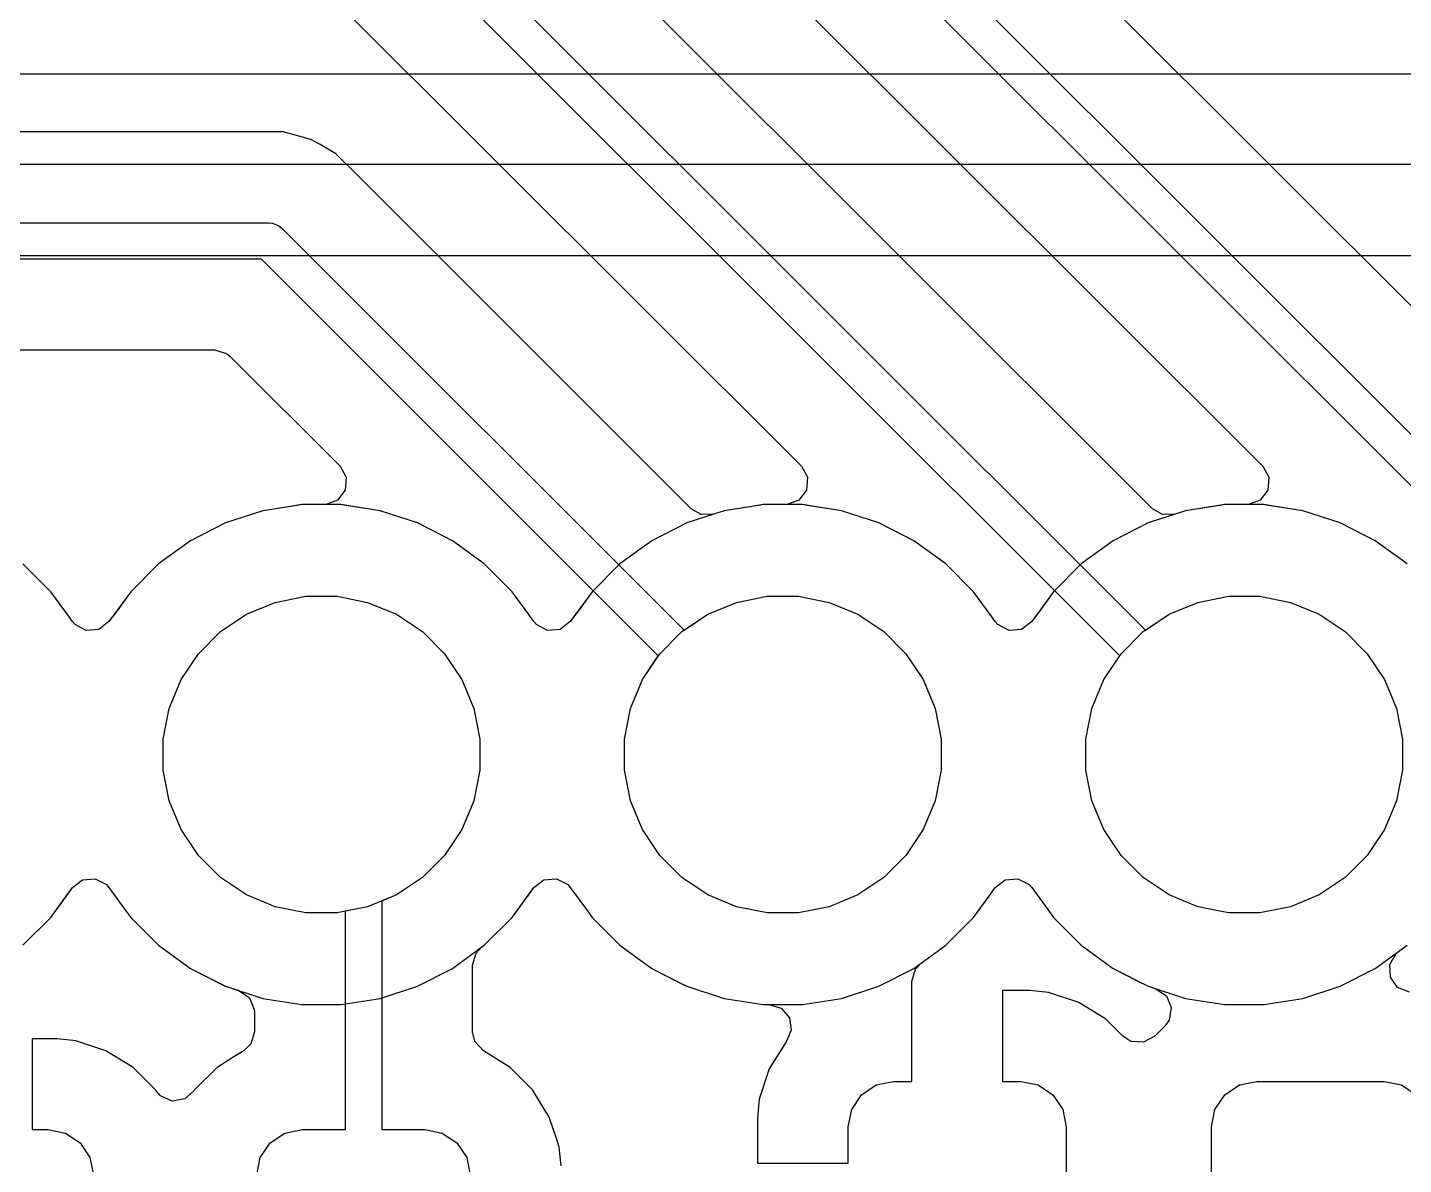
# Model space of a CAD drawing. Header units: inches. Extents: x 6.57 to 9.79, y -8.72 to -3.17.
# Drawn here: x 8.7749 to 9.0731, y -8.5928 to -8.3463 of the extents above; entities that cross this region are included whole.
import ezdxf

# ---------------------------------------------------------------- set-up
doc = ezdxf.new("R2010")
doc.units = ezdxf.units.IN
doc.header["$MEASUREMENT"] = 0
doc.layers.add('In1.Cu', color=91, linetype='CONTINUOUS', true_color=0x7fc87f)

msp = doc.modelspace()

# ---------------------------------------------------------------- linework, layer by layer
at = {"layer": 'In1.Cu', "linetype": 'CONTINUOUS'}
for p, q in [((8.59257, -8.05236), (9.01717, -8.47695)), ((8.69281, -8.0526), (9.11717, -8.47695)), ((9.0116, -8.48252), (8.58585, -8.05678)), ((9.1116, -8.48252), (8.68609, -8.05701)), ((8.5744, -8.07319), (8.94261, -8.4414)), ((8.67464, -8.07343), (9.04261, -8.4414)), ((9.01869, -8.45061), (8.8041, -8.23602)), ((9.11869, -8.45061), (8.97206, -8.30398)), ((8.57638, -8.3563), (9.46021, -8.3563)), ((8.82379, -8.36891), (8.41421, -8.36891)), ((8.82408, -8.36891), (8.82379, -8.36891)), ((8.82379, -8.36891), (8.82379, -8.36891)), ((8.83031, -8.36891), (8.82408, -8.36891)), ((8.83632, -8.37052), (8.83031, -8.36891)), ((8.8383, -8.37166), (8.83632, -8.37052)), ((8.84171, -8.37363), (8.8383, -8.37166)), ((8.8383, -8.37166), (8.8383, -8.37166)), ((8.8383, -8.37166), (8.8383, -8.37166)), ((8.84639, -8.37831), (8.84171, -8.37363)), ((8.84171, -8.37363), (8.84171, -8.37363)), ((9.46429, -8.37598), (8.58045, -8.37598)), ((8.91869, -8.45061), (8.84639, -8.37831)), ((8.84639, -8.37831), (8.84639, -8.37831)), ((8.40403, -8.38861), (8.8272, -8.38861)), ((8.8272, -8.38861), (8.82797, -8.38869)), ((8.82797, -8.38869), (8.82938, -8.38928)), ((8.82938, -8.38928), (8.82998, -8.38977)), ((8.82998, -8.38977), (8.91717, -8.47695)), ((8.82557, -8.39649), (8.40239, -8.39649)), ((8.59064, -8.39569), (9.4672, -8.39569)), ((8.9116, -8.48252), (8.82557, -8.39649)), ((8.41272, -8.41619), (8.81538, -8.41619)), ((8.81538, -8.41619), (8.81802, -8.41697)), ((8.81802, -8.41697), (8.81883, -8.41762)), ((8.81883, -8.41762), (8.84261, -8.4414)), ((8.84261, -8.4414), (8.84393, -8.44381)), ((8.94261, -8.4414), (8.94393, -8.44381)), ((9.04261, -8.4414), (9.04393, -8.44381)), ((8.84393, -8.44381), (8.84373, -8.44656)), ((8.94393, -8.44381), (8.94373, -8.44656)), ((9.04393, -8.44381), (9.04373, -8.44656)), ((8.84208, -8.44876), (8.83951, -8.44972)), ((8.84373, -8.44656), (8.84208, -8.44876)), ((8.94208, -8.44876), (8.93951, -8.44972)), ((8.94373, -8.44656), (8.94208, -8.44876)), ((9.04208, -8.44876), (9.03951, -8.44972)), ((9.04373, -8.44656), (9.04208, -8.44876)), ((8.82589, -8.45107), (8.81778, -8.4537)), ((8.82589, -8.45107), (8.81778, -8.4537)), ((8.82589, -8.45107), (8.81778, -8.4537)), ((8.82589, -8.45107), (8.81778, -8.4537)), ((8.83375, -8.44982), (8.82589, -8.45107)), ((8.83189, -8.45012), (8.82589, -8.45107)), ((8.83151, -8.45018), (8.82589, -8.45107)), ((8.83151, -8.45018), (8.82589, -8.45107)), ((8.82589, -8.45107), (8.82589, -8.45107)), ((8.82589, -8.45107), (8.82589, -8.45107)), ((8.82589, -8.45107), (8.82589, -8.45107)), ((8.82589, -8.45107), (8.82589, -8.45107)), ((8.83432, -8.44973), (8.83151, -8.45018)), ((8.83432, -8.44973), (8.83151, -8.45018)), ((8.83432, -8.44973), (8.83189, -8.45012)), ((8.83432, -8.44973), (8.83375, -8.44982)), ((8.84285, -8.44973), (8.83432, -8.44973)), ((8.84285, -8.44973), (8.83432, -8.44973)), ((8.84285, -8.44973), (8.83432, -8.44973)), ((8.83916, -8.44973), (8.83432, -8.44973)), ((8.83951, -8.44972), (8.83916, -8.44973)), ((8.84496, -8.45007), (8.84285, -8.44973)), ((8.84342, -8.44982), (8.84285, -8.44973)), ((8.84496, -8.45007), (8.84285, -8.44973)), ((8.85128, -8.45107), (8.84342, -8.44982)), ((8.85128, -8.45107), (8.84496, -8.45007)), ((8.85128, -8.45107), (8.84496, -8.45007)), ((8.85939, -8.4537), (8.85128, -8.45107)), ((8.85939, -8.4537), (8.85128, -8.45107)), ((8.85939, -8.4537), (8.85128, -8.45107)), ((8.92589, -8.45107), (8.91778, -8.4537)), ((8.92589, -8.45107), (8.91778, -8.4537)), ((8.92589, -8.45107), (8.91778, -8.4537)), ((8.9209, -8.45187), (8.91869, -8.45061)), ((8.92589, -8.45107), (8.92365, -8.4518)), ((8.93375, -8.44982), (8.92589, -8.45107)), ((8.93189, -8.45012), (8.92589, -8.45107)), ((8.93151, -8.45018), (8.92589, -8.45107)), ((8.93151, -8.45018), (8.92589, -8.45107)), ((8.92589, -8.45107), (8.92589, -8.45107)), ((8.92589, -8.45107), (8.92589, -8.45107)), ((8.92589, -8.45107), (8.92589, -8.45107)), ((8.93432, -8.44973), (8.93151, -8.45018)), ((8.93432, -8.44973), (8.93151, -8.45018)), ((8.93432, -8.44973), (8.93189, -8.45012)), ((8.93432, -8.44973), (8.93375, -8.44982)), ((8.94285, -8.44973), (8.93432, -8.44973)), ((8.94285, -8.44973), (8.93432, -8.44973)), ((8.94285, -8.44973), (8.93432, -8.44973)), ((8.93916, -8.44973), (8.93432, -8.44973)), ((8.93951, -8.44972), (8.93916, -8.44973)), ((8.94496, -8.45007), (8.94285, -8.44973)), ((8.94342, -8.44982), (8.94285, -8.44973)), ((8.94496, -8.45007), (8.94285, -8.44973)), ((8.95128, -8.45107), (8.94342, -8.44982)), ((8.95128, -8.45107), (8.94496, -8.45007)), ((8.95128, -8.45107), (8.94496, -8.45007)), ((8.95939, -8.4537), (8.95128, -8.45107)), ((8.95939, -8.4537), (8.95128, -8.45107)), ((8.95939, -8.4537), (8.95128, -8.45107)), ((9.02589, -8.45107), (9.01778, -8.4537)), ((9.02589, -8.45107), (9.01778, -8.4537)), ((9.02589, -8.45107), (9.01778, -8.4537)), ((9.0209, -8.45187), (9.01869, -8.45061)), ((9.02589, -8.45107), (9.02365, -8.4518)), ((9.03374, -8.44982), (9.02589, -8.45107)), ((9.03263, -8.45), (9.02589, -8.45107)), ((9.03189, -8.45012), (9.02589, -8.45107)), ((9.03151, -8.45018), (9.02589, -8.45107)), ((9.02589, -8.45107), (9.02589, -8.45107)), ((9.02589, -8.45107), (9.02589, -8.45107)), ((9.02589, -8.45107), (9.02589, -8.45107)), ((9.03432, -8.44973), (9.03151, -8.45018)), ((9.03432, -8.44973), (9.03189, -8.45012)), ((9.03432, -8.44973), (9.03263, -8.45)), ((9.03432, -8.44973), (9.03374, -8.44982)), ((9.04285, -8.44973), (9.03432, -8.44973)), ((9.04285, -8.44973), (9.03432, -8.44973)), ((9.04285, -8.44973), (9.03432, -8.44973)), ((9.03916, -8.44973), (9.03432, -8.44973)), ((9.03951, -8.44972), (9.03916, -8.44973)), ((9.04496, -8.45007), (9.04285, -8.44973)), ((9.04342, -8.44982), (9.04285, -8.44973)), ((9.04496, -8.45007), (9.04285, -8.44973)), ((9.05128, -8.45107), (9.04342, -8.44982)), ((9.05128, -8.45107), (9.04496, -8.45007)), ((9.05128, -8.45107), (9.04496, -8.45007)), ((9.05939, -8.4537), (9.05128, -8.45107)), ((9.05939, -8.4537), (9.05128, -8.45107)), ((9.05939, -8.4537), (9.05128, -8.45107)), ((8.81778, -8.4537), (8.81017, -8.45758)), ((8.81778, -8.4537), (8.81017, -8.45758)), ((8.81778, -8.4537), (8.81017, -8.45758)), ((8.81778, -8.4537), (8.81017, -8.45758)), ((8.86487, -8.45649), (8.85939, -8.4537)), ((8.86699, -8.45758), (8.85939, -8.4537)), ((8.86699, -8.45758), (8.85939, -8.4537)), ((8.91778, -8.4537), (8.91017, -8.45758)), ((8.91778, -8.4537), (8.91017, -8.45758)), ((8.91778, -8.4537), (8.91017, -8.45758)), ((8.92365, -8.4518), (8.9209, -8.45187)), ((8.96487, -8.45649), (8.95939, -8.4537)), ((8.96699, -8.45758), (8.95939, -8.4537)), ((8.96699, -8.45758), (8.95939, -8.4537)), ((9.01778, -8.4537), (9.01017, -8.45758)), ((9.01778, -8.4537), (9.01017, -8.45758)), ((9.01778, -8.4537), (9.01017, -8.45758)), ((9.02365, -8.4518), (9.0209, -8.45187)), ((9.06487, -8.45649), (9.05939, -8.4537)), ((9.06699, -8.45758), (9.05939, -8.4537)), ((9.06699, -8.45758), (9.05939, -8.4537)), ((8.81017, -8.45758), (8.80327, -8.46259)), ((8.81017, -8.45758), (8.80327, -8.46259)), ((8.81017, -8.45758), (8.80327, -8.46259)), ((8.81017, -8.45758), (8.80327, -8.46259)), ((8.86699, -8.45758), (8.86487, -8.45649)), ((8.87389, -8.46259), (8.86699, -8.45758)), ((8.87389, -8.46259), (8.86699, -8.45758)), ((8.86699, -8.45758), (8.86699, -8.45758)), ((8.87389, -8.46259), (8.86699, -8.45758)), ((8.91017, -8.45758), (8.90327, -8.46259)), ((8.91017, -8.45758), (8.90327, -8.46259)), ((8.91017, -8.45758), (8.90327, -8.46259)), ((8.96699, -8.45758), (8.96487, -8.45649)), ((8.97389, -8.46259), (8.96699, -8.45758)), ((8.97389, -8.46259), (8.96699, -8.45758)), ((8.96699, -8.45758), (8.96699, -8.45758)), ((8.97389, -8.46259), (8.96699, -8.45758)), ((9.01017, -8.45758), (9.00327, -8.46259)), ((9.01017, -8.45758), (9.00327, -8.46259)), ((9.01017, -8.45758), (9.00327, -8.46259)), ((9.06699, -8.45758), (9.06487, -8.45649)), ((9.07389, -8.46259), (9.06699, -8.45758)), ((9.07389, -8.46259), (9.06699, -8.45758)), ((9.06699, -8.45758), (9.06699, -8.45758)), ((9.07389, -8.46259), (9.06699, -8.45758)), ((8.77993, -8.46862), (8.77389, -8.46259)), ((8.77993, -8.46862), (8.77389, -8.46259)), ((8.77993, -8.46862), (8.77389, -8.46259)), ((8.77993, -8.46862), (8.77389, -8.46259)), ((8.80327, -8.46259), (8.79724, -8.46862)), ((8.80327, -8.46259), (8.79724, -8.46862)), ((8.80327, -8.46259), (8.79724, -8.46862)), ((8.80327, -8.46259), (8.79724, -8.46862)), ((8.87993, -8.46862), (8.87389, -8.46259)), ((8.87993, -8.46862), (8.87389, -8.46259)), ((8.87993, -8.46862), (8.87389, -8.46259)), ((8.90327, -8.46259), (8.89724, -8.46862)), ((8.90327, -8.46259), (8.89724, -8.46862)), ((8.90327, -8.46259), (8.89724, -8.46862)), ((8.97993, -8.46862), (8.97389, -8.46259)), ((8.97993, -8.46862), (8.97389, -8.46259)), ((8.97993, -8.46862), (8.97389, -8.46259)), ((9.00327, -8.46259), (8.99724, -8.46862)), ((9.00327, -8.46259), (8.99724, -8.46862)), ((9.00327, -8.46259), (8.99724, -8.46862)), ((8.78373, -8.47386), (8.77993, -8.46862)), ((8.78351, -8.47356), (8.77993, -8.46862)), ((8.78373, -8.47386), (8.77993, -8.46862)), ((8.78373, -8.47386), (8.77993, -8.46862)), ((8.79724, -8.46862), (8.79442, -8.47251)), ((8.79724, -8.46862), (8.79442, -8.47251)), ((8.79724, -8.46862), (8.79442, -8.47251)), ((8.79724, -8.46862), (8.79646, -8.4697)), ((8.79724, -8.46862), (8.79724, -8.46862)), ((8.79724, -8.46862), (8.79724, -8.46862)), ((8.79724, -8.46862), (8.79724, -8.46862)), ((8.79724, -8.46862), (8.79724, -8.46862)), ((8.79724, -8.46862), (8.79724, -8.46862)), ((8.79724, -8.46862), (8.79724, -8.46862)), ((8.79724, -8.46862), (8.79724, -8.46862)), ((8.79724, -8.46862), (8.79724, -8.46862)), ((8.82857, -8.47092), (8.8352, -8.4696)), ((8.82857, -8.47092), (8.8352, -8.4696)), ((8.82857, -8.47092), (8.8352, -8.4696)), ((8.82857, -8.47092), (8.8352, -8.4696)), ((8.8352, -8.4696), (8.84196, -8.4696)), ((8.8352, -8.4696), (8.84196, -8.4696)), ((8.8352, -8.4696), (8.84196, -8.4696)), ((8.8352, -8.4696), (8.84196, -8.4696)), ((8.84196, -8.4696), (8.8486, -8.47092)), ((8.84196, -8.4696), (8.8486, -8.47092)), ((8.84196, -8.4696), (8.8486, -8.47092)), ((8.84196, -8.4696), (8.8486, -8.47092)), ((8.88373, -8.47386), (8.87993, -8.46862)), ((8.88351, -8.47356), (8.87993, -8.46862)), ((8.88373, -8.47386), (8.87993, -8.46862)), ((8.89724, -8.46862), (8.89442, -8.47251)), ((8.89724, -8.46862), (8.89442, -8.47251)), ((8.89724, -8.46862), (8.89646, -8.4697)), ((8.89724, -8.46862), (8.89724, -8.46862)), ((8.89724, -8.46862), (8.89724, -8.46862)), ((8.89724, -8.46862), (8.89724, -8.46862)), ((8.89724, -8.46862), (8.89724, -8.46862)), ((8.89724, -8.46862), (8.89724, -8.46862)), ((8.89724, -8.46862), (8.89724, -8.46862)), ((8.92857, -8.47092), (8.9352, -8.4696)), ((8.92857, -8.47092), (8.9352, -8.4696)), ((8.92857, -8.47092), (8.9352, -8.4696)), ((8.92857, -8.47092), (8.9352, -8.4696)), ((8.9352, -8.4696), (8.94196, -8.4696)), ((8.9352, -8.4696), (8.94196, -8.4696)), ((8.9352, -8.4696), (8.94196, -8.4696)), ((8.9352, -8.4696), (8.94196, -8.4696)), ((8.94196, -8.4696), (8.9486, -8.47092)), ((8.94196, -8.4696), (8.9486, -8.47092)), ((8.94196, -8.4696), (8.9486, -8.47092)), ((8.94196, -8.4696), (8.9486, -8.47092)), ((8.98373, -8.47386), (8.97993, -8.46862)), ((8.98351, -8.47356), (8.97993, -8.46862)), ((8.98373, -8.47386), (8.97993, -8.46862)), ((8.99724, -8.46862), (8.99442, -8.47251)), ((8.99724, -8.46862), (8.99442, -8.47251)), ((8.99724, -8.46862), (8.99646, -8.4697)), ((8.99724, -8.46862), (8.99724, -8.46862)), ((8.99724, -8.46862), (8.99724, -8.46862)), ((8.99724, -8.46862), (8.99724, -8.46862)), ((8.99724, -8.46862), (8.99724, -8.46862)), ((8.99724, -8.46862), (8.99724, -8.46862)), ((8.99724, -8.46862), (8.99724, -8.46862)), ((9.02857, -8.47092), (9.0352, -8.4696)), ((9.02857, -8.47092), (9.0352, -8.4696)), ((9.02857, -8.47092), (9.0352, -8.4696)), ((9.02857, -8.47092), (9.0352, -8.4696)), ((9.0352, -8.4696), (9.04196, -8.4696)), ((9.0352, -8.4696), (9.04196, -8.4696)), ((9.0352, -8.4696), (9.04196, -8.4696)), ((9.0352, -8.4696), (9.04196, -8.4696)), ((9.04196, -8.4696), (9.0486, -8.47092)), ((9.04196, -8.4696), (9.0486, -8.47092)), ((9.04196, -8.4696), (9.0486, -8.47092)), ((9.04196, -8.4696), (9.0486, -8.47092)), ((8.79646, -8.4697), (8.79253, -8.4751)), ((8.79442, -8.47251), (8.79253, -8.4751)), ((8.79442, -8.47251), (8.79253, -8.4751)), ((8.79442, -8.47251), (8.79253, -8.4751)), ((8.82232, -8.47351), (8.82857, -8.47092)), ((8.82232, -8.47351), (8.82857, -8.47092)), ((8.82232, -8.47351), (8.82857, -8.47092)), ((8.82232, -8.47351), (8.82857, -8.47092)), ((8.8486, -8.47092), (8.85485, -8.47351)), ((8.8486, -8.47092), (8.85485, -8.47351)), ((8.8486, -8.47092), (8.85485, -8.47351)), ((8.8486, -8.47092), (8.85485, -8.47351)), ((8.89646, -8.4697), (8.89253, -8.4751)), ((8.89442, -8.47251), (8.89253, -8.4751)), ((8.89442, -8.47251), (8.89253, -8.4751)), ((8.92232, -8.47351), (8.92857, -8.47092)), ((8.92232, -8.47351), (8.92857, -8.47092)), ((8.92232, -8.47351), (8.92857, -8.47092)), ((8.92232, -8.47351), (8.92857, -8.47092)), ((8.9486, -8.47092), (8.95485, -8.47351)), ((8.9486, -8.47092), (8.95485, -8.47351)), ((8.9486, -8.47092), (8.95485, -8.47351)), ((8.9486, -8.47092), (8.95485, -8.47351)), ((8.99646, -8.4697), (8.99253, -8.4751)), ((8.99442, -8.47251), (8.99253, -8.4751)), ((8.99442, -8.47251), (8.99253, -8.4751)), ((9.02232, -8.47351), (9.02857, -8.47092)), ((9.02232, -8.47351), (9.02857, -8.47092)), ((9.02232, -8.47351), (9.02857, -8.47092)), ((9.02232, -8.47351), (9.02857, -8.47092)), ((9.0486, -8.47092), (9.05485, -8.47351)), ((9.0486, -8.47092), (9.05485, -8.47351)), ((9.0486, -8.47092), (9.05485, -8.47351)), ((9.0486, -8.47092), (9.05485, -8.47351)), ((8.78463, -8.4751), (8.78351, -8.47356)), ((8.78463, -8.4751), (8.78373, -8.47386)), ((8.78463, -8.4751), (8.78373, -8.47386)), ((8.78463, -8.4751), (8.78373, -8.47386)), ((8.78518, -8.47573), (8.78463, -8.4751)), ((8.78518, -8.47573), (8.78463, -8.4751)), ((8.78518, -8.47573), (8.78463, -8.4751)), ((8.78518, -8.47573), (8.78463, -8.4751)), ((8.79253, -8.4751), (8.79035, -8.47678)), ((8.79253, -8.4751), (8.79035, -8.47678)), ((8.79253, -8.4751), (8.79035, -8.47678)), ((8.79253, -8.4751), (8.79035, -8.47678)), ((8.8167, -8.47727), (8.82232, -8.47351)), ((8.8167, -8.47727), (8.82232, -8.47351)), ((8.8167, -8.47727), (8.82232, -8.47351)), ((8.8167, -8.47727), (8.82232, -8.47351)), ((8.85485, -8.47351), (8.86047, -8.47727)), ((8.85485, -8.47351), (8.86047, -8.47727)), ((8.85485, -8.47351), (8.86047, -8.47727)), ((8.85485, -8.47351), (8.86047, -8.47727)), ((8.88463, -8.4751), (8.88351, -8.47356)), ((8.88463, -8.4751), (8.88373, -8.47386)), ((8.88463, -8.4751), (8.88373, -8.47386)), ((8.88518, -8.47573), (8.88463, -8.4751)), ((8.88518, -8.47573), (8.88463, -8.4751)), ((8.88518, -8.47573), (8.88463, -8.4751)), ((8.89253, -8.4751), (8.89035, -8.47678)), ((8.89253, -8.4751), (8.89035, -8.47678)), ((8.89253, -8.4751), (8.89035, -8.47678)), ((8.9167, -8.47727), (8.92232, -8.47351)), ((8.9167, -8.47727), (8.92232, -8.47351)), ((8.9167, -8.47727), (8.92232, -8.47351)), ((8.91717, -8.47695), (8.92232, -8.47351)), ((8.95485, -8.47351), (8.96047, -8.47727)), ((8.95485, -8.47351), (8.96047, -8.47727)), ((8.95485, -8.47351), (8.96047, -8.47727)), ((8.95485, -8.47351), (8.96047, -8.47727)), ((8.98463, -8.4751), (8.98351, -8.47356)), ((8.98463, -8.4751), (8.98373, -8.47386)), ((8.98463, -8.4751), (8.98373, -8.47386)), ((8.98518, -8.47573), (8.98463, -8.4751)), ((8.98518, -8.47573), (8.98463, -8.4751)), ((8.98518, -8.47573), (8.98463, -8.4751)), ((8.99253, -8.4751), (8.99035, -8.47678)), ((8.99253, -8.4751), (8.99035, -8.47678)), ((8.99253, -8.4751), (8.99035, -8.47678)), ((9.0167, -8.47727), (9.02232, -8.47351)), ((9.0167, -8.47727), (9.02232, -8.47351)), ((9.0167, -8.47727), (9.02232, -8.47351)), ((9.01717, -8.47695), (9.02232, -8.47351)), ((9.05485, -8.47351), (9.06047, -8.47727)), ((9.05485, -8.47351), (9.06047, -8.47727)), ((9.05485, -8.47351), (9.06047, -8.47727)), ((9.05485, -8.47351), (9.06047, -8.47727)), ((8.78761, -8.47702), (8.78518, -8.47573)), ((8.78761, -8.47702), (8.78518, -8.47573)), ((8.78761, -8.47702), (8.78518, -8.47573)), ((8.78761, -8.47702), (8.78518, -8.47573)), ((8.79035, -8.47678), (8.78761, -8.47702)), ((8.79035, -8.47678), (8.78761, -8.47702)), ((8.79035, -8.47678), (8.78761, -8.47702)), ((8.79035, -8.47678), (8.78761, -8.47702)), ((8.81191, -8.48205), (8.8167, -8.47727)), ((8.81191, -8.48205), (8.8167, -8.47727)), ((8.81191, -8.48205), (8.8167, -8.47727)), ((8.81191, -8.48205), (8.8167, -8.47727)), ((8.86047, -8.47727), (8.86525, -8.48205)), ((8.86047, -8.47727), (8.86525, -8.48205)), ((8.86047, -8.47727), (8.86525, -8.48205)), ((8.86047, -8.47727), (8.86525, -8.48205)), ((8.88761, -8.47702), (8.88518, -8.47573)), ((8.88761, -8.47702), (8.88518, -8.47573)), ((8.88761, -8.47702), (8.88518, -8.47573)), ((8.89035, -8.47678), (8.88761, -8.47702)), ((8.89035, -8.47678), (8.88761, -8.47702)), ((8.89035, -8.47678), (8.88761, -8.47702)), ((8.91191, -8.48205), (8.9167, -8.47727)), ((8.91191, -8.48205), (8.9167, -8.47727)), ((8.91191, -8.48205), (8.9167, -8.47727)), ((8.96047, -8.47727), (8.96525, -8.48205)), ((8.96047, -8.47727), (8.96525, -8.48205)), ((8.96047, -8.47727), (8.96525, -8.48205)), ((8.96047, -8.47727), (8.96525, -8.48205)), ((8.98761, -8.47702), (8.98518, -8.47573)), ((8.98761, -8.47702), (8.98518, -8.47573)), ((8.98761, -8.47702), (8.98518, -8.47573)), ((8.99035, -8.47678), (8.98761, -8.47702)), ((8.99035, -8.47678), (8.98761, -8.47702)), ((8.99035, -8.47678), (8.98761, -8.47702)), ((9.01191, -8.48205), (9.0167, -8.47727)), ((9.01191, -8.48205), (9.0167, -8.47727)), ((9.01191, -8.48205), (9.0167, -8.47727)), ((9.06047, -8.47727), (9.06525, -8.48205)), ((9.06047, -8.47727), (9.06525, -8.48205)), ((9.06047, -8.47727), (9.06525, -8.48205)), ((9.06047, -8.47727), (9.06525, -8.48205)), ((8.80816, -8.48767), (8.81191, -8.48205)), ((8.80816, -8.48767), (8.81191, -8.48205)), ((8.80816, -8.48767), (8.81191, -8.48205)), ((8.80816, -8.48767), (8.81191, -8.48205)), ((8.86525, -8.48205), (8.86901, -8.48767)), ((8.86525, -8.48205), (8.86901, -8.48767)), ((8.86525, -8.48205), (8.86901, -8.48767)), ((8.86525, -8.48205), (8.86901, -8.48767)), ((8.90816, -8.48767), (8.91191, -8.48205)), ((8.90816, -8.48767), (8.91191, -8.48205)), ((8.90816, -8.48767), (8.91191, -8.48205)), ((8.90816, -8.48767), (8.9116, -8.48252)), ((8.96525, -8.48205), (8.96901, -8.48767)), ((8.96525, -8.48205), (8.96901, -8.48767)), ((8.96525, -8.48205), (8.96901, -8.48767)), ((8.96525, -8.48205), (8.96901, -8.48767)), ((9.00816, -8.48767), (9.01191, -8.48205)), ((9.00816, -8.48767), (9.01191, -8.48205)), ((9.00816, -8.48767), (9.01191, -8.48205)), ((9.00816, -8.48767), (9.0116, -8.48252)), ((9.06525, -8.48205), (9.06901, -8.48767)), ((9.06525, -8.48205), (9.06901, -8.48767)), ((9.06525, -8.48205), (9.06901, -8.48767)), ((9.06525, -8.48205), (9.06901, -8.48767)), ((8.80557, -8.49392), (8.80816, -8.48767)), ((8.80557, -8.49392), (8.80816, -8.48767)), ((8.80557, -8.49392), (8.80816, -8.48767)), ((8.80557, -8.49392), (8.80816, -8.48767)), ((8.86901, -8.48767), (8.8716, -8.49392)), ((8.86901, -8.48767), (8.8716, -8.49392)), ((8.86901, -8.48767), (8.8716, -8.49392)), ((8.86901, -8.48767), (8.8716, -8.49392)), ((8.90557, -8.49392), (8.90816, -8.48767)), ((8.90557, -8.49392), (8.90816, -8.48767)), ((8.90557, -8.49392), (8.90816, -8.48767)), ((8.90557, -8.49392), (8.90816, -8.48767)), ((8.96901, -8.48767), (8.9716, -8.49392)), ((8.96901, -8.48767), (8.9716, -8.49392)), ((8.96901, -8.48767), (8.9716, -8.49392)), ((8.96901, -8.48767), (8.9716, -8.49392)), ((9.00557, -8.49392), (9.00816, -8.48767)), ((9.00557, -8.49392), (9.00816, -8.48767)), ((9.00557, -8.49392), (9.00816, -8.48767)), ((9.00557, -8.49392), (9.00816, -8.48767)), ((9.06901, -8.48767), (9.0716, -8.49392)), ((9.06901, -8.48767), (9.0716, -8.49392)), ((9.06901, -8.48767), (9.0716, -8.49392)), ((9.06901, -8.48767), (9.0716, -8.49392)), ((8.80425, -8.50056), (8.80557, -8.49392)), ((8.80425, -8.50056), (8.80557, -8.49392)), ((8.80425, -8.50056), (8.80557, -8.49392)), ((8.80425, -8.50056), (8.80557, -8.49392)), ((8.8716, -8.49392), (8.87292, -8.50056)), ((8.8716, -8.49392), (8.87292, -8.50056)), ((8.8716, -8.49392), (8.87292, -8.50056)), ((8.8716, -8.49392), (8.87292, -8.50056)), ((8.90425, -8.50056), (8.90557, -8.49392)), ((8.90425, -8.50056), (8.90557, -8.49392)), ((8.90425, -8.50056), (8.90557, -8.49392)), ((8.90425, -8.50056), (8.90557, -8.49392)), ((8.9716, -8.49392), (8.97292, -8.50056)), ((8.9716, -8.49392), (8.97292, -8.50056)), ((8.9716, -8.49392), (8.97292, -8.50056)), ((8.9716, -8.49392), (8.97292, -8.50056)), ((9.00425, -8.50056), (9.00557, -8.49392)), ((9.00425, -8.50056), (9.00557, -8.49392)), ((9.00425, -8.50056), (9.00557, -8.49392)), ((9.00425, -8.50056), (9.00557, -8.49392)), ((9.0716, -8.49392), (9.07292, -8.50056)), ((9.0716, -8.49392), (9.07292, -8.50056)), ((9.0716, -8.49392), (9.07292, -8.50056)), ((9.0716, -8.49392), (9.07292, -8.50056)), ((8.80425, -8.50732), (8.80425, -8.50056)), ((8.80425, -8.50732), (8.80425, -8.50056)), ((8.80425, -8.50732), (8.80425, -8.50056)), ((8.80425, -8.50732), (8.80425, -8.50056)), ((8.87292, -8.50056), (8.87292, -8.50732)), ((8.87292, -8.50056), (8.87292, -8.50732)), ((8.87292, -8.50056), (8.87292, -8.50732)), ((8.87292, -8.50056), (8.87292, -8.50732)), ((8.90425, -8.50732), (8.90425, -8.50056)), ((8.90425, -8.50732), (8.90425, -8.50056)), ((8.90425, -8.50732), (8.90425, -8.50056)), ((8.90425, -8.50732), (8.90425, -8.50056)), ((8.97292, -8.50056), (8.97292, -8.50732)), ((8.97292, -8.50056), (8.97292, -8.50732)), ((8.97292, -8.50056), (8.97292, -8.50732)), ((8.97292, -8.50056), (8.97292, -8.50732)), ((9.00425, -8.50732), (9.00425, -8.50056)), ((9.00425, -8.50732), (9.00425, -8.50056)), ((9.00425, -8.50732), (9.00425, -8.50056)), ((9.00425, -8.50732), (9.00425, -8.50056)), ((9.07292, -8.50056), (9.07292, -8.50732)), ((9.07292, -8.50056), (9.07292, -8.50732)), ((9.07292, -8.50056), (9.07292, -8.50732)), ((9.07292, -8.50056), (9.07292, -8.50732)), ((8.80557, -8.51395), (8.80425, -8.50732)), ((8.80557, -8.51395), (8.80425, -8.50732)), ((8.80557, -8.51395), (8.80425, -8.50732)), ((8.80557, -8.51395), (8.80425, -8.50732)), ((8.87292, -8.50732), (8.8716, -8.51395)), ((8.87292, -8.50732), (8.8716, -8.51395)), ((8.87292, -8.50732), (8.8716, -8.51395)), ((8.87292, -8.50732), (8.8716, -8.51395)), ((8.90557, -8.51395), (8.90425, -8.50732)), ((8.90557, -8.51395), (8.90425, -8.50732)), ((8.90557, -8.51395), (8.90425, -8.50732)), ((8.90557, -8.51395), (8.90425, -8.50732)), ((8.97292, -8.50732), (8.9716, -8.51395)), ((8.97292, -8.50732), (8.9716, -8.51395)), ((8.97292, -8.50732), (8.9716, -8.51395)), ((8.97292, -8.50732), (8.9716, -8.51395)), ((9.00557, -8.51395), (9.00425, -8.50732)), ((9.00557, -8.51395), (9.00425, -8.50732)), ((9.00557, -8.51395), (9.00425, -8.50732)), ((9.00557, -8.51395), (9.00425, -8.50732)), ((9.07292, -8.50732), (9.0716, -8.51395)), ((9.07292, -8.50732), (9.0716, -8.51395)), ((9.07292, -8.50732), (9.0716, -8.51395)), ((9.07292, -8.50732), (9.0716, -8.51395)), ((8.80816, -8.5202), (8.80557, -8.51395)), ((8.80816, -8.5202), (8.80557, -8.51395)), ((8.80816, -8.5202), (8.80557, -8.51395)), ((8.80816, -8.5202), (8.80557, -8.51395)), ((8.8716, -8.51395), (8.86901, -8.5202)), ((8.8716, -8.51395), (8.86901, -8.5202)), ((8.8716, -8.51395), (8.86901, -8.5202)), ((8.8716, -8.51395), (8.86901, -8.5202)), ((8.90816, -8.5202), (8.90557, -8.51395)), ((8.90816, -8.5202), (8.90557, -8.51395)), ((8.90816, -8.5202), (8.90557, -8.51395)), ((8.90816, -8.5202), (8.90557, -8.51395)), ((8.9716, -8.51395), (8.96901, -8.5202)), ((8.9716, -8.51395), (8.96901, -8.5202)), ((8.9716, -8.51395), (8.96901, -8.5202)), ((8.9716, -8.51395), (8.96901, -8.5202)), ((9.00816, -8.5202), (9.00557, -8.51395)), ((9.00816, -8.5202), (9.00557, -8.51395)), ((9.00816, -8.5202), (9.00557, -8.51395)), ((9.00816, -8.5202), (9.00557, -8.51395)), ((9.0716, -8.51395), (9.06901, -8.5202)), ((9.0716, -8.51395), (9.06901, -8.5202)), ((9.0716, -8.51395), (9.06901, -8.5202)), ((9.0716, -8.51395), (9.06901, -8.5202)), ((8.81191, -8.52582), (8.80816, -8.5202)), ((8.81191, -8.52582), (8.80816, -8.5202)), ((8.81191, -8.52582), (8.80816, -8.5202)), ((8.81191, -8.52582), (8.80816, -8.5202)), ((8.86901, -8.5202), (8.86525, -8.52582)), ((8.86901, -8.5202), (8.86525, -8.52582)), ((8.86901, -8.5202), (8.86525, -8.52582)), ((8.86901, -8.5202), (8.86525, -8.52582)), ((8.91191, -8.52582), (8.90816, -8.5202)), ((8.91191, -8.52582), (8.90816, -8.5202)), ((8.91191, -8.52582), (8.90816, -8.5202)), ((8.91191, -8.52582), (8.90816, -8.5202)), ((8.96901, -8.5202), (8.96525, -8.52582)), ((8.96901, -8.5202), (8.96525, -8.52582)), ((8.96901, -8.5202), (8.96525, -8.52582)), ((8.96901, -8.5202), (8.96525, -8.52582)), ((9.01191, -8.52582), (9.00816, -8.5202)), ((9.01191, -8.52582), (9.00816, -8.5202)), ((9.01191, -8.52582), (9.00816, -8.5202)), ((9.01191, -8.52582), (9.00816, -8.5202)), ((9.06901, -8.5202), (9.06525, -8.52582)), ((9.06901, -8.5202), (9.06525, -8.52582)), ((9.06901, -8.5202), (9.06525, -8.52582)), ((9.06901, -8.5202), (9.06525, -8.52582)), ((8.8167, -8.53061), (8.81191, -8.52582)), ((8.8167, -8.53061), (8.81191, -8.52582)), ((8.8167, -8.53061), (8.81191, -8.52582)), ((8.8167, -8.53061), (8.81191, -8.52582)), ((8.86525, -8.52582), (8.86047, -8.53061)), ((8.86525, -8.52582), (8.86047, -8.53061)), ((8.86525, -8.52582), (8.86047, -8.53061)), ((8.86525, -8.52582), (8.86047, -8.53061)), ((8.9167, -8.53061), (8.91191, -8.52582)), ((8.9167, -8.53061), (8.91191, -8.52582)), ((8.9167, -8.53061), (8.91191, -8.52582)), ((8.9167, -8.53061), (8.91191, -8.52582)), ((8.96525, -8.52582), (8.96047, -8.53061)), ((8.96525, -8.52582), (8.96047, -8.53061)), ((8.96525, -8.52582), (8.96047, -8.53061)), ((8.96525, -8.52582), (8.96047, -8.53061)), ((9.0167, -8.53061), (9.01191, -8.52582)), ((9.0167, -8.53061), (9.01191, -8.52582)), ((9.0167, -8.53061), (9.01191, -8.52582)), ((9.0167, -8.53061), (9.01191, -8.52582)), ((9.06525, -8.52582), (9.06047, -8.53061)), ((9.06525, -8.52582), (9.06047, -8.53061)), ((9.06525, -8.52582), (9.06047, -8.53061)), ((9.06525, -8.52582), (9.06047, -8.53061)), ((8.78463, -8.53277), (8.78681, -8.53109)), ((8.78463, -8.53277), (8.78681, -8.53109)), ((8.78463, -8.53277), (8.78681, -8.53109)), ((8.78463, -8.53277), (8.78681, -8.53109)), ((8.78681, -8.53109), (8.78955, -8.53086)), ((8.78681, -8.53109), (8.78955, -8.53086)), ((8.78681, -8.53109), (8.78955, -8.53086)), ((8.78681, -8.53109), (8.78955, -8.53086)), ((8.78955, -8.53086), (8.79199, -8.53214)), ((8.78955, -8.53086), (8.79199, -8.53214)), ((8.78955, -8.53086), (8.79199, -8.53214)), ((8.78955, -8.53086), (8.79199, -8.53214)), ((8.79199, -8.53214), (8.79253, -8.53277)), ((8.79199, -8.53214), (8.79253, -8.53277)), ((8.79199, -8.53214), (8.79253, -8.53277)), ((8.79199, -8.53214), (8.79253, -8.53277)), ((8.82232, -8.53436), (8.8167, -8.53061)), ((8.82232, -8.53436), (8.8167, -8.53061)), ((8.82232, -8.53436), (8.8167, -8.53061)), ((8.82232, -8.53436), (8.8167, -8.53061)), ((8.86047, -8.53061), (8.85485, -8.53436)), ((8.86047, -8.53061), (8.85485, -8.53436)), ((8.86047, -8.53061), (8.85485, -8.53436)), ((8.86047, -8.53061), (8.85485, -8.53436)), ((8.88463, -8.53277), (8.88681, -8.53109)), ((8.88463, -8.53277), (8.88681, -8.53109)), ((8.88463, -8.53277), (8.88681, -8.53109)), ((8.88463, -8.53277), (8.88681, -8.53109)), ((8.88681, -8.53109), (8.88955, -8.53086)), ((8.88681, -8.53109), (8.88955, -8.53086)), ((8.88681, -8.53109), (8.88955, -8.53086)), ((8.88681, -8.53109), (8.88955, -8.53086)), ((8.88955, -8.53086), (8.89199, -8.53214)), ((8.88955, -8.53086), (8.89199, -8.53214)), ((8.88955, -8.53086), (8.89199, -8.53214)), ((8.88955, -8.53086), (8.89199, -8.53214)), ((8.89199, -8.53214), (8.89253, -8.53277)), ((8.89199, -8.53214), (8.89253, -8.53277)), ((8.89199, -8.53214), (8.89253, -8.53277)), ((8.89199, -8.53214), (8.89253, -8.53277)), ((8.92232, -8.53436), (8.9167, -8.53061)), ((8.92232, -8.53436), (8.9167, -8.53061)), ((8.92232, -8.53436), (8.9167, -8.53061)), ((8.92232, -8.53436), (8.9167, -8.53061)), ((8.96047, -8.53061), (8.95485, -8.53436)), ((8.96047, -8.53061), (8.95485, -8.53436)), ((8.96047, -8.53061), (8.95485, -8.53436)), ((8.96047, -8.53061), (8.95485, -8.53436)), ((8.98463, -8.53277), (8.98681, -8.53109)), ((8.98463, -8.53277), (8.98681, -8.53109)), ((8.98463, -8.53277), (8.98681, -8.53109)), ((8.98463, -8.53277), (8.98681, -8.53109)), ((8.98681, -8.53109), (8.98955, -8.53086)), ((8.98681, -8.53109), (8.98955, -8.53086)), ((8.98681, -8.53109), (8.98955, -8.53086)), ((8.98681, -8.53109), (8.98955, -8.53086)), ((8.98955, -8.53086), (8.99199, -8.53214)), ((8.98955, -8.53086), (8.99199, -8.53214)), ((8.98955, -8.53086), (8.99199, -8.53214)), ((8.98955, -8.53086), (8.99199, -8.53214)), ((8.99199, -8.53214), (8.99253, -8.53277)), ((8.99199, -8.53214), (8.99253, -8.53277)), ((8.99199, -8.53214), (8.99253, -8.53277)), ((8.99199, -8.53214), (8.99253, -8.53277)), ((9.02232, -8.53436), (9.0167, -8.53061)), ((9.02232, -8.53436), (9.0167, -8.53061)), ((9.02232, -8.53436), (9.0167, -8.53061)), ((9.02232, -8.53436), (9.0167, -8.53061)), ((9.06047, -8.53061), (9.05485, -8.53436)), ((9.06047, -8.53061), (9.05485, -8.53436)), ((9.06047, -8.53061), (9.05485, -8.53436)), ((9.06047, -8.53061), (9.05485, -8.53436)), ((8.77993, -8.53925), (8.78344, -8.53441)), ((8.77993, -8.53925), (8.78328, -8.53463)), ((8.77993, -8.53925), (8.78328, -8.53463)), ((8.77993, -8.53925), (8.78328, -8.53463)), ((8.78328, -8.53463), (8.78463, -8.53277)), ((8.78328, -8.53463), (8.78463, -8.53277)), ((8.78328, -8.53463), (8.78463, -8.53277)), ((8.78344, -8.53441), (8.78463, -8.53277)), ((8.79253, -8.53277), (8.796, -8.53755)), ((8.79253, -8.53277), (8.796, -8.53755)), ((8.79253, -8.53277), (8.796, -8.53755)), ((8.79253, -8.53277), (8.796, -8.53755)), ((8.82857, -8.53695), (8.82232, -8.53436)), ((8.82857, -8.53695), (8.82232, -8.53436)), ((8.82857, -8.53695), (8.82232, -8.53436)), ((8.82857, -8.53695), (8.82232, -8.53436)), ((8.85485, -8.53436), (8.8486, -8.53695)), ((8.85485, -8.53436), (8.8486, -8.53695)), ((8.85485, -8.53436), (8.8486, -8.53695)), ((8.85485, -8.53436), (8.85165, -8.53569)), ((8.87993, -8.53925), (8.88344, -8.53441)), ((8.87993, -8.53925), (8.88328, -8.53463)), ((8.87993, -8.53925), (8.88328, -8.53463)), ((8.87993, -8.53925), (8.88328, -8.53463)), ((8.88328, -8.53463), (8.88463, -8.53277)), ((8.88328, -8.53463), (8.88463, -8.53277)), ((8.88328, -8.53463), (8.88463, -8.53277)), ((8.88344, -8.53441), (8.88463, -8.53277)), ((8.89253, -8.53277), (8.896, -8.53755)), ((8.89253, -8.53277), (8.896, -8.53755)), ((8.89253, -8.53277), (8.896, -8.53755)), ((8.89253, -8.53277), (8.896, -8.53755)), ((8.92857, -8.53695), (8.92232, -8.53436)), ((8.92857, -8.53695), (8.92232, -8.53436)), ((8.92857, -8.53695), (8.92232, -8.53436)), ((8.92857, -8.53695), (8.92232, -8.53436)), ((8.95485, -8.53436), (8.9486, -8.53695)), ((8.95485, -8.53436), (8.9486, -8.53695)), ((8.95485, -8.53436), (8.9486, -8.53695)), ((8.95485, -8.53436), (8.9486, -8.53695)), ((8.97993, -8.53925), (8.98344, -8.53441)), ((8.97993, -8.53925), (8.98328, -8.53463)), ((8.97993, -8.53925), (8.98328, -8.53463)), ((8.97993, -8.53925), (8.98328, -8.53463)), ((8.98328, -8.53463), (8.98463, -8.53277)), ((8.98328, -8.53463), (8.98463, -8.53277)), ((8.98328, -8.53463), (8.98463, -8.53277)), ((8.98344, -8.53441), (8.98463, -8.53277)), ((8.99253, -8.53277), (8.996, -8.53755)), ((8.99253, -8.53277), (8.996, -8.53755)), ((8.99253, -8.53277), (8.996, -8.53755)), ((8.99253, -8.53277), (8.996, -8.53755)), ((9.02857, -8.53695), (9.02232, -8.53436)), ((9.02857, -8.53695), (9.02232, -8.53436)), ((9.02857, -8.53695), (9.02232, -8.53436)), ((9.02857, -8.53695), (9.02232, -8.53436)), ((9.05485, -8.53436), (9.0486, -8.53695)), ((9.05485, -8.53436), (9.0486, -8.53695)), ((9.05485, -8.53436), (9.0486, -8.53695)), ((9.05485, -8.53436), (9.0486, -8.53695)), ((8.796, -8.53755), (8.79724, -8.53925)), ((8.796, -8.53755), (8.79724, -8.53925)), ((8.796, -8.53755), (8.79724, -8.53925)), ((8.796, -8.53755), (8.79724, -8.53925)), ((8.8352, -8.53827), (8.82857, -8.53695)), ((8.8352, -8.53827), (8.82857, -8.53695)), ((8.8352, -8.53827), (8.82857, -8.53695)), ((8.8352, -8.53827), (8.82857, -8.53695)), ((8.8486, -8.53695), (8.84196, -8.53827)), ((8.8486, -8.53695), (8.84196, -8.53827)), ((8.8486, -8.53695), (8.84196, -8.53827)), ((8.84378, -8.53791), (8.84196, -8.53827)), ((8.84378, -8.58526), (8.84378, -8.53791)), ((8.85165, -8.53569), (8.85165, -8.58526)), ((8.896, -8.53755), (8.89724, -8.53925)), ((8.896, -8.53755), (8.89724, -8.53925)), ((8.896, -8.53755), (8.89724, -8.53925)), ((8.896, -8.53755), (8.89724, -8.53925)), ((8.9352, -8.53827), (8.92857, -8.53695)), ((8.9352, -8.53827), (8.92857, -8.53695)), ((8.9352, -8.53827), (8.92857, -8.53695)), ((8.9352, -8.53827), (8.92857, -8.53695)), ((8.9486, -8.53695), (8.94196, -8.53827)), ((8.9486, -8.53695), (8.94196, -8.53827)), ((8.9486, -8.53695), (8.94196, -8.53827)), ((8.9486, -8.53695), (8.94196, -8.53827)), ((8.996, -8.53755), (8.99724, -8.53925)), ((8.996, -8.53755), (8.99724, -8.53925)), ((8.996, -8.53755), (8.99724, -8.53925)), ((8.996, -8.53755), (8.99724, -8.53925)), ((9.0352, -8.53827), (9.02857, -8.53695)), ((9.0352, -8.53827), (9.02857, -8.53695)), ((9.0352, -8.53827), (9.02857, -8.53695)), ((9.0352, -8.53827), (9.02857, -8.53695)), ((9.0486, -8.53695), (9.04196, -8.53827)), ((9.0486, -8.53695), (9.04196, -8.53827)), ((9.0486, -8.53695), (9.04196, -8.53827)), ((9.0486, -8.53695), (9.04196, -8.53827)), ((8.77389, -8.54528), (8.77993, -8.53925)), ((8.77389, -8.54528), (8.77993, -8.53925)), ((8.77389, -8.54528), (8.77993, -8.53925)), ((8.77389, -8.54528), (8.77993, -8.53925)), ((8.79724, -8.53925), (8.80327, -8.54528)), ((8.79724, -8.53925), (8.80327, -8.54528)), ((8.79724, -8.53925), (8.80327, -8.54528)), ((8.79724, -8.53925), (8.80327, -8.54528)), ((8.84196, -8.53827), (8.8352, -8.53827)), ((8.84196, -8.53827), (8.8352, -8.53827)), ((8.84196, -8.53827), (8.8352, -8.53827)), ((8.84196, -8.53827), (8.8352, -8.53827)), ((8.87389, -8.54528), (8.87993, -8.53925)), ((8.87389, -8.54528), (8.87993, -8.53925)), ((8.87389, -8.54528), (8.87993, -8.53925)), ((8.87389, -8.54528), (8.87993, -8.53925)), ((8.89724, -8.53925), (8.90327, -8.54528)), ((8.89724, -8.53925), (8.90327, -8.54528)), ((8.89724, -8.53925), (8.90327, -8.54528)), ((8.89724, -8.53925), (8.90327, -8.54528)), ((8.94196, -8.53827), (8.9352, -8.53827)), ((8.94196, -8.53827), (8.9352, -8.53827)), ((8.94196, -8.53827), (8.9352, -8.53827)), ((8.94196, -8.53827), (8.9352, -8.53827)), ((8.97389, -8.54528), (8.97993, -8.53925)), ((8.97389, -8.54528), (8.97993, -8.53925)), ((8.97389, -8.54528), (8.97993, -8.53925)), ((8.97389, -8.54528), (8.97993, -8.53925)), ((8.99724, -8.53925), (9.00327, -8.54528)), ((8.99724, -8.53925), (9.00327, -8.54528)), ((8.99724, -8.53925), (9.00327, -8.54528)), ((8.99724, -8.53925), (9.00327, -8.54528)), ((9.04196, -8.53827), (9.0352, -8.53827)), ((9.04196, -8.53827), (9.0352, -8.53827)), ((9.04196, -8.53827), (9.0352, -8.53827)), ((9.04196, -8.53827), (9.0352, -8.53827)), ((8.80327, -8.54528), (8.81017, -8.5503)), ((8.80327, -8.54528), (8.81017, -8.5503)), ((8.80327, -8.54528), (8.81017, -8.5503)), ((8.80327, -8.54528), (8.81017, -8.5503)), ((8.86699, -8.5503), (8.87389, -8.54528)), ((8.86699, -8.5503), (8.87389, -8.54528)), ((8.86699, -8.5503), (8.87389, -8.54528)), ((8.87136, -8.54961), (8.87213, -8.54697)), ((8.87213, -8.54697), (8.87337, -8.54566)), ((8.87337, -8.54566), (8.87389, -8.54528)), ((8.90327, -8.54528), (8.91017, -8.5503)), ((8.90327, -8.54528), (8.91017, -8.5503)), ((8.90327, -8.54528), (8.91017, -8.5503)), ((8.90327, -8.54528), (8.91017, -8.5503)), ((8.96699, -8.5503), (8.97389, -8.54528)), ((8.96699, -8.5503), (8.97389, -8.54528)), ((8.96699, -8.5503), (8.97389, -8.54528)), ((8.97043, -8.5478), (8.97389, -8.54528)), ((9.00327, -8.54528), (9.01017, -8.5503)), ((9.00327, -8.54528), (9.01017, -8.5503)), ((9.00327, -8.54528), (9.01017, -8.5503)), ((9.00327, -8.54528), (9.01017, -8.5503)), ((9.06699, -8.5503), (9.07389, -8.54528)), ((9.06699, -8.5503), (9.07389, -8.54528)), ((9.06699, -8.5503), (9.07389, -8.54528)), ((9.07014, -8.54942), (9.07153, -8.54705)), ((9.07153, -8.54705), (9.07201, -8.54665)), ((9.07201, -8.54665), (9.07389, -8.54528)), ((8.87136, -8.56405), (8.87136, -8.54961)), ((8.96731, -8.55048), (8.96855, -8.54917)), ((8.96855, -8.54917), (8.97043, -8.5478)), ((9.07026, -8.55217), (9.07014, -8.54942)), ((8.81017, -8.5503), (8.81774, -8.55415)), ((8.81017, -8.5503), (8.81778, -8.55417)), ((8.81017, -8.5503), (8.81774, -8.55415)), ((8.81017, -8.5503), (8.81774, -8.55415)), ((8.85939, -8.55417), (8.86699, -8.5503)), ((8.85939, -8.55417), (8.86699, -8.5503)), ((8.85939, -8.55417), (8.86699, -8.5503)), ((8.91017, -8.5503), (8.91774, -8.55415)), ((8.91017, -8.5503), (8.91542, -8.55297)), ((8.91017, -8.5503), (8.91774, -8.55415)), ((8.91017, -8.5503), (8.91774, -8.55415)), ((8.91542, -8.55297), (8.91778, -8.55417)), ((8.95939, -8.55417), (8.96699, -8.5503)), ((8.95939, -8.55417), (8.96699, -8.5503)), ((8.95939, -8.55417), (8.96699, -8.5503)), ((8.96654, -8.55312), (8.96731, -8.55048)), ((8.96654, -8.5748), (8.96654, -8.55312)), ((9.01017, -8.5503), (9.01774, -8.55415)), ((9.01017, -8.5503), (9.01542, -8.55297)), ((9.01017, -8.5503), (9.01774, -8.55415)), ((9.01017, -8.5503), (9.01774, -8.55415)), ((9.01542, -8.55297), (9.01778, -8.55417)), ((9.05939, -8.55417), (9.06699, -8.5503)), ((9.05939, -8.55417), (9.06699, -8.5503)), ((9.05939, -8.55417), (9.06699, -8.5503)), ((9.07184, -8.55442), (9.07026, -8.55217)), ((8.81774, -8.55415), (8.81778, -8.55417)), ((8.81774, -8.55415), (8.81778, -8.55417)), ((8.81774, -8.55415), (8.81778, -8.55417)), ((8.81778, -8.55417), (8.82589, -8.55681)), ((8.81778, -8.55417), (8.81778, -8.55417)), ((8.81778, -8.55417), (8.81778, -8.55417)), ((8.81778, -8.55417), (8.8207, -8.55512)), ((8.81778, -8.55417), (8.82589, -8.55681)), ((8.81778, -8.55417), (8.82589, -8.55681)), ((8.8207, -8.55512), (8.82297, -8.55667)), ((8.85128, -8.55681), (8.85939, -8.55417)), ((8.85128, -8.55681), (8.85939, -8.55417)), ((8.85128, -8.55681), (8.85939, -8.55417)), ((8.85939, -8.55417), (8.85939, -8.55417)), ((8.85939, -8.55417), (8.85939, -8.55417)), ((8.85939, -8.55417), (8.85939, -8.55417)), ((8.85939, -8.55417), (8.85939, -8.55417)), ((8.85939, -8.55417), (8.85939, -8.55417)), ((8.85939, -8.55417), (8.85939, -8.55417)), ((8.91774, -8.55415), (8.91778, -8.55417)), ((8.91774, -8.55415), (8.91778, -8.55417)), ((8.91774, -8.55415), (8.91778, -8.55417)), ((8.91778, -8.55417), (8.92589, -8.55681)), ((8.91778, -8.55417), (8.92589, -8.55681)), ((8.91778, -8.55417), (8.92589, -8.55681)), ((8.91778, -8.55417), (8.92589, -8.55681)), ((8.95128, -8.55681), (8.95939, -8.55417)), ((8.95128, -8.55681), (8.95939, -8.55417)), ((8.95128, -8.55681), (8.95939, -8.55417)), ((8.95939, -8.55417), (8.95939, -8.55417)), ((8.95939, -8.55417), (8.95939, -8.55417)), ((8.95939, -8.55417), (8.95939, -8.55417)), ((8.95939, -8.55417), (8.95939, -8.55417)), ((8.95939, -8.55417), (8.95939, -8.55417)), ((8.95939, -8.55417), (8.95939, -8.55417)), ((8.99213, -8.55512), (8.98622, -8.55512)), ((8.98622, -8.55512), (8.98622, -8.5748)), ((8.99617, -8.55553), (8.99213, -8.55512)), ((9.00272, -8.5577), (8.99617, -8.55553)), ((8.99617, -8.55553), (8.99617, -8.55553)), ((9.01774, -8.55415), (9.01778, -8.55417)), ((9.01774, -8.55415), (9.01778, -8.55417)), ((9.01774, -8.55415), (9.01778, -8.55417)), ((9.01778, -8.55417), (9.02589, -8.55681)), ((9.01778, -8.55417), (9.01945, -8.55471)), ((9.01778, -8.55417), (9.02589, -8.55681)), ((9.01778, -8.55417), (9.02589, -8.55681)), ((9.01945, -8.55471), (9.02172, -8.55627)), ((9.05128, -8.55681), (9.05939, -8.55417)), ((9.05128, -8.55681), (9.05939, -8.55417)), ((9.05128, -8.55681), (9.05939, -8.55417)), ((9.05939, -8.55417), (9.05939, -8.55417)), ((9.05939, -8.55417), (9.05939, -8.55417)), ((9.05939, -8.55417), (9.05939, -8.55417)), ((9.05939, -8.55417), (9.05939, -8.55417)), ((9.05939, -8.55417), (9.05939, -8.55417)), ((9.05939, -8.55417), (9.05939, -8.55417)), ((9.07438, -8.55546), (9.07184, -8.55442)), ((8.82297, -8.55667), (8.82404, -8.55921)), ((8.82589, -8.55681), (8.82589, -8.55681)), ((8.82589, -8.55681), (8.82589, -8.55681)), ((8.82589, -8.55681), (8.83432, -8.55814)), ((8.82589, -8.55681), (8.82589, -8.55681)), ((8.82589, -8.55681), (8.82589, -8.55681)), ((8.82589, -8.55681), (8.83432, -8.55814)), ((8.82589, -8.55681), (8.82589, -8.55681)), ((8.82589, -8.55681), (8.82589, -8.55681)), ((8.82589, -8.55681), (8.83432, -8.55814)), ((8.83432, -8.55814), (8.83432, -8.55814)), ((8.83432, -8.55814), (8.84285, -8.55814)), ((8.83432, -8.55814), (8.83432, -8.55814)), ((8.83432, -8.55814), (8.84285, -8.55814)), ((8.83432, -8.55814), (8.83432, -8.55814)), ((8.83432, -8.55814), (8.84285, -8.55814)), ((8.84285, -8.55814), (8.85128, -8.55681)), ((8.84285, -8.55814), (8.85128, -8.55681)), ((8.84285, -8.55814), (8.85128, -8.55681)), ((8.84285, -8.55814), (8.84285, -8.55814)), ((8.84285, -8.55814), (8.84285, -8.55814)), ((8.84285, -8.55814), (8.84285, -8.55814)), ((8.85128, -8.55681), (8.85128, -8.55681)), ((8.85128, -8.55681), (8.85128, -8.55681)), ((8.85128, -8.55681), (8.85128, -8.55681)), ((8.85128, -8.55681), (8.85128, -8.55681)), ((8.85128, -8.55681), (8.85128, -8.55681)), ((8.85128, -8.55681), (8.85128, -8.55681)), ((8.92589, -8.55681), (8.92589, -8.55681)), ((8.92589, -8.55681), (8.92589, -8.55681)), ((8.92589, -8.55681), (8.93432, -8.55814)), ((8.92589, -8.55681), (8.92589, -8.55681)), ((8.92589, -8.55681), (8.92589, -8.55681)), ((8.92589, -8.55681), (8.93432, -8.55814)), ((8.92589, -8.55681), (8.92589, -8.55681)), ((8.92589, -8.55681), (8.92589, -8.55681)), ((8.92589, -8.55681), (8.93432, -8.55814)), ((8.92589, -8.55681), (8.92589, -8.55681)), ((8.92589, -8.55681), (8.92589, -8.55681)), ((8.92589, -8.55681), (8.93432, -8.55814)), ((8.93432, -8.55814), (8.93432, -8.55814)), ((8.93432, -8.55814), (8.94285, -8.55814)), ((8.93432, -8.55814), (8.93432, -8.55814)), ((8.93432, -8.55814), (8.93557, -8.55814)), ((8.93432, -8.55814), (8.93432, -8.55814)), ((8.93432, -8.55814), (8.94285, -8.55814)), ((8.93432, -8.55814), (8.93432, -8.55814)), ((8.93432, -8.55814), (8.94285, -8.55814)), ((8.93557, -8.55814), (8.93821, -8.55892)), ((8.93821, -8.55892), (8.94001, -8.561)), ((8.94285, -8.55814), (8.95128, -8.55681)), ((8.94285, -8.55814), (8.95128, -8.55681)), ((8.94285, -8.55814), (8.95128, -8.55681)), ((8.94285, -8.55814), (8.94285, -8.55814)), ((8.94285, -8.55814), (8.94285, -8.55814)), ((8.94285, -8.55814), (8.94285, -8.55814)), ((8.95128, -8.55681), (8.95128, -8.55681)), ((8.95128, -8.55681), (8.95128, -8.55681)), ((8.95128, -8.55681), (8.95128, -8.55681)), ((8.95128, -8.55681), (8.95128, -8.55681)), ((8.95128, -8.55681), (8.95128, -8.55681)), ((8.95128, -8.55681), (8.95128, -8.55681)), ((9.0086, -8.56133), (9.00272, -8.5577)), ((9.00272, -8.5577), (9.00272, -8.5577)), ((9.02172, -8.55627), (9.02279, -8.5588)), ((9.02279, -8.5588), (9.02232, -8.56151)), ((9.02589, -8.55681), (9.02589, -8.55681)), ((9.02589, -8.55681), (9.02589, -8.55681)), ((9.02589, -8.55681), (9.03432, -8.55814)), ((9.02589, -8.55681), (9.02589, -8.55681)), ((9.02589, -8.55681), (9.02589, -8.55681)), ((9.02589, -8.55681), (9.03432, -8.55814)), ((9.02589, -8.55681), (9.02589, -8.55681)), ((9.02589, -8.55681), (9.02589, -8.55681)), ((9.02589, -8.55681), (9.03432, -8.55814)), ((9.03432, -8.55814), (9.03432, -8.55814)), ((9.03432, -8.55814), (9.04285, -8.55814)), ((9.03432, -8.55814), (9.03432, -8.55814)), ((9.03432, -8.55814), (9.04285, -8.55814)), ((9.03432, -8.55814), (9.03432, -8.55814)), ((9.03432, -8.55814), (9.04285, -8.55814)), ((9.04285, -8.55814), (9.05128, -8.55681)), ((9.04285, -8.55814), (9.05128, -8.55681)), ((9.04285, -8.55814), (9.05128, -8.55681)), ((9.04285, -8.55814), (9.04285, -8.55814)), ((9.04285, -8.55814), (9.04285, -8.55814)), ((9.04285, -8.55814), (9.04285, -8.55814)), ((9.05128, -8.55681), (9.05128, -8.55681)), ((9.05128, -8.55681), (9.05128, -8.55681)), ((9.05128, -8.55681), (9.05128, -8.55681)), ((9.05128, -8.55681), (9.05128, -8.55681)), ((9.05128, -8.55681), (9.05128, -8.55681)), ((9.05128, -8.55681), (9.05128, -8.55681)), ((8.82404, -8.55921), (8.82408, -8.55976)), ((8.82408, -8.55976), (8.82408, -8.56405)), ((8.94001, -8.561), (8.9404, -8.56372)), ((9.01228, -8.56501), (9.0086, -8.56133)), ((9.02232, -8.56151), (9.02139, -8.56281)), ((8.82408, -8.56405), (8.8233, -8.56669)), ((8.87184, -8.56616), (8.87136, -8.56405)), ((8.9404, -8.56372), (8.9394, -8.56605)), ((9.01403, -8.56613), (9.01228, -8.56501)), ((9.01919, -8.56501), (9.01677, -8.56633)), ((9.02139, -8.56281), (9.01919, -8.56501)), ((8.78128, -8.56557), (8.77587, -8.56557)), ((8.77587, -8.56557), (8.77587, -8.58526)), ((8.78532, -8.56599), (8.78128, -8.56557)), ((8.79187, -8.56816), (8.78532, -8.56599)), ((8.78532, -8.56599), (8.78532, -8.56599)), ((8.8233, -8.56669), (8.82176, -8.5682)), ((8.87368, -8.5682), (8.87184, -8.56616)), ((8.93928, -8.56621), (8.93566, -8.57208)), ((8.9394, -8.56605), (8.93928, -8.56621)), ((9.01677, -8.56633), (9.01403, -8.56613)), ((8.79188, -8.56816), (8.79187, -8.56816)), ((8.79775, -8.57178), (8.79188, -8.56816)), ((8.81963, -8.56951), (8.81598, -8.57176)), ((8.82176, -8.5682), (8.81963, -8.56951)), ((8.87946, -8.57176), (8.87368, -8.5682)), ((8.80263, -8.57666), (8.79775, -8.57178)), ((8.81598, -8.57176), (8.81109, -8.57665)), ((8.88434, -8.57665), (8.87946, -8.57176)), ((8.93566, -8.57208), (8.93348, -8.57863)), ((8.93566, -8.57208), (8.93566, -8.57208)), ((8.8027, -8.57678), (8.80263, -8.57666)), ((8.80263, -8.57666), (8.80263, -8.57666)), ((8.80373, -8.57796), (8.8027, -8.57678)), ((8.81091, -8.57687), (8.80897, -8.57862)), ((8.81092, -8.57687), (8.81091, -8.57687)), ((8.81094, -8.57685), (8.81092, -8.57687)), ((8.81101, -8.57678), (8.81094, -8.57685)), ((8.81109, -8.57665), (8.81101, -8.57678)), ((8.81109, -8.57665), (8.81109, -8.57665)), ((8.88797, -8.58253), (8.88434, -8.57665)), ((8.95564, -8.57769), (8.95883, -8.57555)), ((8.95883, -8.57555), (8.9626, -8.5748)), ((8.9626, -8.5748), (8.96654, -8.5748)), ((8.98622, -8.5748), (8.99016, -8.5748)), ((8.99016, -8.5748), (8.99392, -8.57555)), ((8.99392, -8.57555), (8.99712, -8.57769)), ((9.03438, -8.57769), (9.03757, -8.57555)), ((9.03757, -8.57555), (9.04134, -8.5748)), ((9.04134, -8.5748), (9.0689, -8.5748)), ((9.0689, -8.5748), (9.07266, -8.57555)), ((9.07266, -8.57555), (9.07586, -8.57769)), ((8.80625, -8.57906), (8.80373, -8.57796)), ((8.80897, -8.57862), (8.80625, -8.57906)), ((8.93348, -8.57863), (8.93307, -8.58268)), ((8.93348, -8.57863), (8.93348, -8.57863)), ((8.95351, -8.58088), (8.95564, -8.57769)), ((8.99712, -8.57769), (8.99925, -8.58088)), ((9.03225, -8.58088), (9.03438, -8.57769)), ((8.88959, -8.58743), (8.88797, -8.58253)), ((8.93307, -8.58268), (8.93307, -8.59252)), ((8.95276, -8.58465), (8.95351, -8.58088)), ((8.99925, -8.58088), (9, -8.58465)), ((9.0315, -8.58465), (9.03225, -8.58088)), ((8.77587, -8.58526), (8.77931, -8.58526)), ((8.77931, -8.58526), (8.78308, -8.58601)), ((8.83066, -8.58601), (8.83443, -8.58526)), ((8.83443, -8.58526), (8.84378, -8.58526)), ((8.85165, -8.58526), (8.861, -8.58526)), ((8.861, -8.58526), (8.86477, -8.58601)), ((8.95276, -8.59252), (8.95276, -8.58465)), ((9, -8.58465), (9, -8.62008)), ((9.0315, -8.62008), (9.0315, -8.58465)), ((8.78308, -8.58601), (8.78627, -8.58814)), ((8.78627, -8.58814), (8.7884, -8.59133)), ((8.82534, -8.59133), (8.82747, -8.58814)), ((8.82747, -8.58814), (8.83066, -8.58601)), ((8.86477, -8.58601), (8.86796, -8.58814)), ((8.86796, -8.58814), (8.8701, -8.59133)), ((8.89014, -8.58908), (8.88959, -8.58743)), ((8.7884, -8.59133), (8.78915, -8.5951)), ((8.82459, -8.5951), (8.82534, -8.59133)), ((8.8701, -8.59133), (8.87085, -8.5951)), ((8.89055, -8.59313), (8.89014, -8.58908)), ((8.89014, -8.58908), (8.89014, -8.58908)), ((8.93307, -8.59252), (8.95276, -8.59252))]:
    msp.add_line(p, q, dxfattribs=at)

doc.saveas('drawing.dxf')
